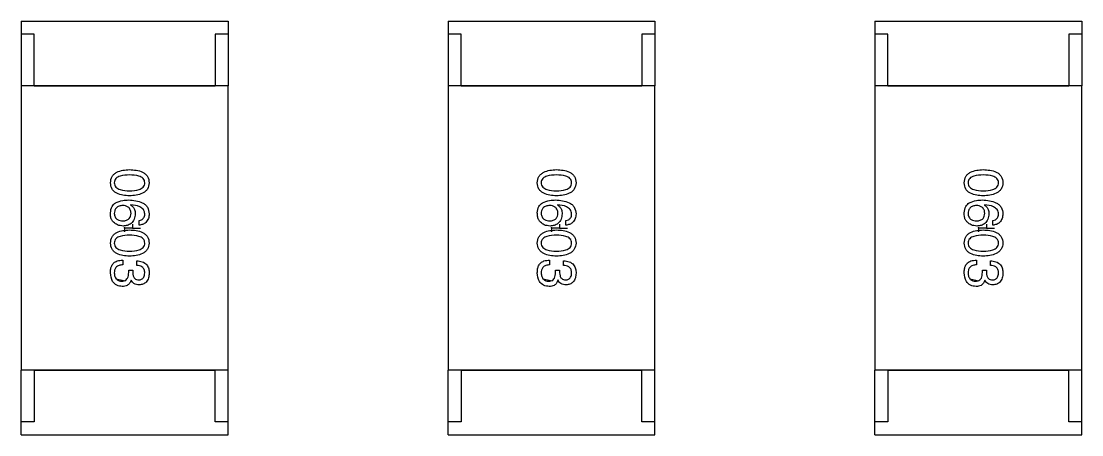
# Model space of a CAD drawing. Header units: millimetres. Extents: x 0 to 841, y 0 to 2287.
# Drawn here: x 304.29 to 312.49, y 320.31 to 323.51 of the extents above; entities that cross this region are included whole.
import ezdxf

# ---------------------------------------------------------------- set-up
doc = ezdxf.new("R2010")
doc.units = ezdxf.units.MM
doc.header["$PDSIZE"] = -1

msp = doc.modelspace()

# ---------------------------------------------------------------- linework, layer by layer
at = {"color": 7, "linetype": 'Continuous', "lineweight": 25}
for p, q in [((304.286, 323.5097), (305.886, 323.5097)), ((304.286, 323.5097), (304.286, 323.4097)), ((305.886, 323.5097), (305.886, 323.4097)), ((307.588, 323.5097), (309.188, 323.5097)), ((307.588, 323.5097), (307.588, 323.4097)), ((309.188, 323.5097), (309.188, 323.4097)), ((310.89, 323.5097), (312.49, 323.5097)), ((310.89, 323.5097), (310.89, 323.4097)), ((312.49, 323.5097), (312.49, 323.4097)), ((304.286, 323.4097), (304.286, 323.0097)), ((304.386, 323.4097), (304.286, 323.4097)), ((304.386, 323.0097), (304.386, 323.4097)), ((305.786, 323.4097), (305.786, 323.0097)), ((305.886, 323.4097), (305.786, 323.4097)), ((305.886, 323.4097), (305.886, 323.0097)), ((307.588, 323.4097), (307.588, 323.0097)), ((307.688, 323.4097), (307.588, 323.4097)), ((307.688, 323.0097), (307.688, 323.4097)), ((309.088, 323.4097), (309.088, 323.0097)), ((309.188, 323.4097), (309.088, 323.4097)), ((309.188, 323.4097), (309.188, 323.0097)), ((310.89, 323.4097), (310.89, 323.0097)), ((310.99, 323.4097), (310.89, 323.4097)), ((310.99, 323.0097), (310.99, 323.4097)), ((312.49, 323.4097), (312.39, 323.4097)), ((312.39, 323.4097), (312.39, 323.0097)), ((312.49, 323.4097), (312.49, 323.0097)), ((305.886, 323.0097), (304.286, 323.0097)), ((304.286, 323.0097), (304.286, 320.8097)), ((304.386, 323.0097), (305.786, 323.0097)), ((305.886, 320.8097), (305.886, 323.0097)), ((309.188, 323.0097), (307.588, 323.0097)), ((307.588, 323.0097), (307.588, 320.8097)), ((307.688, 323.0097), (309.088, 323.0097)), ((309.188, 320.8097), (309.188, 323.0097)), ((312.49, 323.0097), (310.89, 323.0097)), ((310.89, 323.0097), (310.89, 320.8097)), ((310.99, 323.0097), (312.39, 323.0097)), ((312.49, 320.8097), (312.49, 323.0097)), ((305.1337, 322.0887), (305.1321, 322.0871)), ((308.4357, 322.0887), (308.4341, 322.0871)), ((311.7377, 322.0887), (311.7361, 322.0871)), ((305.1976, 321.9314), (305.1976, 321.9674)), ((308.4996, 321.9314), (308.4996, 321.9674)), ((311.8016, 321.9314), (311.8016, 321.9674)), ((305.0714, 321.6618), (305.0714, 321.6241)), ((305.1796, 321.6192), (305.1796, 321.6552)), ((308.3734, 321.6618), (308.3734, 321.6241)), ((308.4816, 321.6192), (308.4816, 321.6552)), ((311.6754, 321.6618), (311.6754, 321.6241)), ((311.7836, 321.6192), (311.7836, 321.6552)), ((305.0903, 321.4978), (305.0188, 321.5148)), ((305.1173, 321.5831), (305.1485, 321.5831)), ((305.1173, 321.5651), (305.1173, 321.5831)), ((305.1485, 321.5831), (305.1485, 321.5634)), ((308.3923, 321.4978), (308.3208, 321.5148)), ((308.4193, 321.5831), (308.4505, 321.5831)), ((308.4193, 321.5651), (308.4193, 321.5831)), ((308.4505, 321.5831), (308.4505, 321.5634)), ((311.6943, 321.4978), (311.6228, 321.5148)), ((311.7213, 321.5831), (311.7524, 321.5831)), ((311.7213, 321.5651), (311.7213, 321.5831)), ((311.7524, 321.5831), (311.7524, 321.5634)), ((305.137, 321.506), (305.1353, 321.506)), ((308.439, 321.506), (308.4373, 321.506)), ((311.741, 321.506), (311.7393, 321.506)), ((305.886, 320.8097), (304.286, 320.8097)), ((304.286, 320.4097), (304.286, 320.8097)), ((304.386, 320.8097), (304.386, 320.4097)), ((304.386, 320.8097), (305.786, 320.8097)), ((305.786, 320.4097), (305.786, 320.8097)), ((305.886, 320.4097), (305.886, 320.8097)), ((309.188, 320.8097), (307.588, 320.8097)), ((307.588, 320.4097), (307.588, 320.8097)), ((307.688, 320.8097), (309.088, 320.8097)), ((307.688, 320.8097), (307.688, 320.4097)), ((309.088, 320.4097), (309.088, 320.8097)), ((309.188, 320.4097), (309.188, 320.8097)), ((312.49, 320.8097), (310.89, 320.8097)), ((310.89, 320.4097), (310.89, 320.8097)), ((310.99, 320.8097), (312.39, 320.8097)), ((310.99, 320.8097), (310.99, 320.4097)), ((312.39, 320.4097), (312.39, 320.8097)), ((312.49, 320.4097), (312.49, 320.8097)), ((304.286, 320.3097), (304.286, 320.4097)), ((304.386, 320.4097), (304.286, 320.4097)), ((305.886, 320.4097), (305.786, 320.4097)), ((305.886, 320.3097), (305.886, 320.4097)), ((307.588, 320.3097), (307.588, 320.4097)), ((307.688, 320.4097), (307.588, 320.4097)), ((309.188, 320.4097), (309.088, 320.4097)), ((309.188, 320.3097), (309.188, 320.4097)), ((310.89, 320.3097), (310.89, 320.4097)), ((310.99, 320.4097), (310.89, 320.4097)), ((312.49, 320.4097), (312.39, 320.4097)), ((312.49, 320.3097), (312.49, 320.4097)), ((304.286, 320.3097), (305.886, 320.3097)), ((307.588, 320.3097), (309.188, 320.3097)), ((310.89, 320.3097), (312.49, 320.3097))]:
    msp.add_line(p, q, dxfattribs=at)
at = {"color": 7, "linetype": 'Continuous'}
for p, q in [((305.1504, 321.9095), (305.1504, 321.9391)), ((308.4524, 321.9095), (308.4524, 321.9391)), ((311.7544, 321.9095), (311.7544, 321.9391)), ((305.086, 321.9097), (305.086, 321.8801)), ((305.086, 321.9097), (305.1452, 321.9097)), ((305.086, 321.9097), (305.086, 321.8801)), ((305.086, 321.9097), (305.1452, 321.9097)), ((305.1504, 321.9095), (305.2096, 321.9095)), ((308.388, 321.9097), (308.388, 321.8801)), ((308.388, 321.9097), (308.4472, 321.9097)), ((308.388, 321.9097), (308.388, 321.8801)), ((308.388, 321.9097), (308.4472, 321.9097)), ((308.4524, 321.9095), (308.5116, 321.9095)), ((311.69, 321.9097), (311.69, 321.8801)), ((311.69, 321.9097), (311.7492, 321.9097)), ((311.69, 321.9097), (311.69, 321.8801)), ((311.69, 321.9097), (311.7492, 321.9097)), ((311.7544, 321.9095), (311.8136, 321.9095))]:
    msp.add_line(p, q, dxfattribs=at)
at = {"color": 7, "linetype": 'Continuous', "lineweight": 25}
for points, knots in [([(304.9763, 322.2596), (304.9785, 322.2766), (304.9819, 322.3021), (305.0043, 322.3281), (305.0467, 322.3559), (305.0896, 322.3589), (305.1239, 322.3612)], [0, 0, 0, 0, 0.249123, 0.374635, 0.500323, 1, 1, 1, 1]), ([(305.1239, 322.3612), (305.1588, 322.3589), (305.2026, 322.3561), (305.2465, 322.3288), (305.2703, 322.303), (305.2739, 322.2769), (305.2763, 322.2596)], [0, 0, 0, 0, 0.500012, 0.6256932, 0.7512012, 1, 1, 1, 1]), ([(308.2783, 322.2596), (308.2806, 322.2766), (308.2839, 322.3021), (308.3063, 322.3281), (308.3487, 322.3559), (308.3916, 322.3589), (308.4259, 322.3612)], [0, 0, 0, 0, 0.249123, 0.374635, 0.500323, 1, 1, 1, 1]), ([(308.4259, 322.3612), (308.4608, 322.3589), (308.5046, 322.3561), (308.5485, 322.3288), (308.5723, 322.303), (308.5759, 322.2769), (308.5783, 322.2596)], [0, 0, 0, 0, 0.500012, 0.6256932, 0.7512012, 1, 1, 1, 1]), ([(311.5803, 322.2596), (311.5825, 322.2766), (311.5859, 322.3021), (311.6083, 322.3281), (311.6506, 322.3559), (311.6936, 322.3589), (311.7279, 322.3612)], [0, 0, 0, 0, 0.249123, 0.374635, 0.500323, 1, 1, 1, 1]), ([(311.7279, 322.3612), (311.7628, 322.3589), (311.8066, 322.3561), (311.8505, 322.3288), (311.8743, 322.303), (311.8779, 322.2769), (311.8803, 322.2596)], [0, 0, 0, 0, 0.500012, 0.6256932, 0.7512012, 1, 1, 1, 1]), ([(305.1239, 322.1579), (305.0896, 322.1603), (305.0467, 322.1633), (305.0043, 322.1911), (304.9819, 322.2171), (304.9785, 322.2426), (304.9763, 322.2596)], [0, 0, 0, 0, 0.499687, 0.625352, 0.750869, 1, 1, 1, 1]), ([(305.1239, 322.3202), (305.0991, 322.3196), (305.062, 322.3187), (305.0217, 322.2993), (305.0074, 322.2782), (305.0064, 322.2658), (305.0058, 322.2596)], [0, 0, 0, 0, 0.5008962, 0.7499062, 0.8748636, 1, 1, 1, 1]), ([(305.0058, 322.2596), (305.0065, 322.2534), (305.0078, 322.241), (305.0216, 322.2196), (305.0617, 322.199), (305.099, 322.198), (305.1239, 322.1973)], [0, 0, 0, 0, 0.125208, 0.250259, 0.499246, 1, 1, 1, 1]), ([(305.2419, 322.2596), (305.2414, 322.2658), (305.2403, 322.2782), (305.2261, 322.2993), (305.1857, 322.3187), (305.1486, 322.3196), (305.1239, 322.3202)], [0, 0, 0, 0, 0.125131, 0.250047, 0.49906, 1, 1, 1, 1]), ([(305.2763, 322.2596), (305.2736, 322.2424), (305.2695, 322.2165), (305.2456, 322.1912), (305.2021, 322.1639), (305.1586, 322.1606), (305.1239, 322.1579)], [0, 0, 0, 0, 0.248785, 0.374282, 0.499955, 1, 1, 1, 1]), ([(305.1239, 322.1973), (305.1488, 322.1979), (305.1862, 322.1989), (305.2266, 322.2193), (305.2404, 322.2409), (305.2414, 322.2533), (305.2419, 322.2596)], [0, 0, 0, 0, 0.500906, 0.749819, 0.874781, 1, 1, 1, 1]), ([(308.4259, 322.1579), (308.3916, 322.1603), (308.3487, 322.1633), (308.3063, 322.1911), (308.2839, 322.2171), (308.2806, 322.2426), (308.2783, 322.2596)], [0, 0, 0, 0, 0.499687, 0.625352, 0.750869, 1, 1, 1, 1]), ([(308.4259, 322.3202), (308.4011, 322.3196), (308.364, 322.3187), (308.3237, 322.2993), (308.3094, 322.2782), (308.3084, 322.2658), (308.3078, 322.2596)], [0, 0, 0, 0, 0.5008962, 0.7499062, 0.8748636, 1, 1, 1, 1]), ([(308.3078, 322.2596), (308.3085, 322.2534), (308.3099, 322.241), (308.3236, 322.2196), (308.3637, 322.199), (308.401, 322.198), (308.4259, 322.1973)], [0, 0, 0, 0, 0.125208, 0.250259, 0.499246, 1, 1, 1, 1]), ([(308.5439, 322.2596), (308.5434, 322.2658), (308.5423, 322.2782), (308.5281, 322.2993), (308.4877, 322.3187), (308.4506, 322.3196), (308.4259, 322.3202)], [0, 0, 0, 0, 0.125131, 0.250047, 0.49906, 1, 1, 1, 1]), ([(308.4259, 322.1973), (308.4508, 322.1979), (308.4882, 322.1989), (308.5286, 322.2193), (308.5424, 322.2409), (308.5434, 322.2533), (308.5439, 322.2596)], [0, 0, 0, 0, 0.500906, 0.749819, 0.874781, 1, 1, 1, 1]), ([(308.5783, 322.2596), (308.5756, 322.2424), (308.5715, 322.2165), (308.5476, 322.1912), (308.5041, 322.1639), (308.4606, 322.1606), (308.4259, 322.1579)], [0, 0, 0, 0, 0.248785, 0.374282, 0.499955, 1, 1, 1, 1]), ([(311.7279, 322.1579), (311.6936, 322.1603), (311.6506, 322.1633), (311.6083, 322.1911), (311.5859, 322.2171), (311.5825, 322.2426), (311.5803, 322.2596)], [0, 0, 0, 0, 0.499687, 0.625352, 0.750869, 1, 1, 1, 1]), ([(311.7279, 322.3202), (311.7031, 322.3196), (311.666, 322.3187), (311.6257, 322.2993), (311.6114, 322.2782), (311.6103, 322.2658), (311.6098, 322.2596)], [0, 0, 0, 0, 0.5008962, 0.7499062, 0.8748636, 1, 1, 1, 1]), ([(311.6098, 322.2596), (311.6105, 322.2534), (311.6118, 322.241), (311.6256, 322.2196), (311.6657, 322.199), (311.703, 322.198), (311.7279, 322.1973)], [0, 0, 0, 0, 0.125208, 0.250259, 0.499246, 1, 1, 1, 1]), ([(311.8459, 322.2596), (311.8454, 322.2658), (311.8443, 322.2782), (311.83, 322.2993), (311.7897, 322.3187), (311.7526, 322.3196), (311.7279, 322.3202)], [0, 0, 0, 0, 0.125131, 0.250047, 0.49906, 1, 1, 1, 1]), ([(311.7279, 322.1973), (311.7528, 322.1979), (311.7902, 322.1989), (311.8306, 322.2193), (311.8444, 322.2409), (311.8454, 322.2533), (311.8459, 322.2596)], [0, 0, 0, 0, 0.500906, 0.749819, 0.874781, 1, 1, 1, 1]), ([(311.8803, 322.2596), (311.8776, 322.2424), (311.8735, 322.2165), (311.8496, 322.1912), (311.8061, 322.1639), (311.7626, 322.1606), (311.7279, 322.1579)], [0, 0, 0, 0, 0.248785, 0.374282, 0.499955, 1, 1, 1, 1]), ([(304.9763, 322.0281), (304.9785, 322.0453), (304.9825, 322.076), (305.0055, 322.0962), (305.0157, 322.1051)], [0, 0, 0, 0, 0.559584, 1, 1, 1, 1]), ([(305.0157, 322.1051), (305.0339, 322.1125), (305.0666, 322.1257), (305.1018, 322.1262), (305.1173, 322.1264)], [0, 0, 0, 0, 0.558783, 1, 1, 1, 1]), ([(305.1173, 322.1264), (305.154, 322.1239), (305.2, 322.1208), (305.2455, 322.0912), (305.2697, 322.0637), (305.2737, 322.0364), (305.2763, 322.0182)], [0, 0, 0, 0, 0.499644, 0.625328, 0.750848, 1, 1, 1, 1]), ([(305.2419, 322.0182), (305.2412, 322.0242), (305.2398, 322.036), (305.2287, 322.0575), (305.1936, 322.0828), (305.1577, 322.0864), (305.1337, 322.0887)], [0, 0, 0, 0, 0.125456, 0.250769, 0.499842, 1, 1, 1, 1]), ([(308.2783, 322.0281), (308.2806, 322.0453), (308.2845, 322.076), (308.3075, 322.0962), (308.3177, 322.1051)], [0, 0, 0, 0, 0.559584, 1, 1, 1, 1]), ([(308.3177, 322.1051), (308.3359, 322.1125), (308.3686, 322.1257), (308.4038, 322.1262), (308.4193, 322.1264)], [0, 0, 0, 0, 0.558783, 1, 1, 1, 1]), ([(308.4193, 322.1264), (308.456, 322.1239), (308.502, 322.1208), (308.5475, 322.0912), (308.5717, 322.0637), (308.5757, 322.0364), (308.5783, 322.0182)], [0, 0, 0, 0, 0.499644, 0.625328, 0.750848, 1, 1, 1, 1]), ([(308.5439, 322.0182), (308.5432, 322.0242), (308.5418, 322.036), (308.5307, 322.0575), (308.4956, 322.0828), (308.4597, 322.0864), (308.4357, 322.0887)], [0, 0, 0, 0, 0.125456, 0.250769, 0.499842, 1, 1, 1, 1]), ([(311.5803, 322.0281), (311.5825, 322.0453), (311.5865, 322.076), (311.6095, 322.0962), (311.6197, 322.1051)], [0, 0, 0, 0, 0.559584, 1, 1, 1, 1]), ([(311.6197, 322.1051), (311.6379, 322.1125), (311.6706, 322.1257), (311.7058, 322.1262), (311.7213, 322.1264)], [0, 0, 0, 0, 0.558783, 1, 1, 1, 1]), ([(311.7213, 322.1264), (311.758, 322.1239), (311.804, 322.1208), (311.8494, 322.0912), (311.8737, 322.0637), (311.8777, 322.0364), (311.8803, 322.0182)], [0, 0, 0, 0, 0.499644, 0.625328, 0.750848, 1, 1, 1, 1]), ([(311.8459, 322.0182), (311.8452, 322.0242), (311.8438, 322.036), (311.8327, 322.0575), (311.7976, 322.0828), (311.7617, 322.0864), (311.7377, 322.0887)], [0, 0, 0, 0, 0.125456, 0.250769, 0.499842, 1, 1, 1, 1]), ([(305.0009, 321.9543), (304.9957, 321.9598), (304.9853, 321.9708), (304.9768, 321.9969), (304.9765, 322.0163), (304.9763, 322.0281)], [0, 0, 0, 0, 0.279388, 0.559544, 1, 1, 1, 1]), ([(305.0714, 322.0838), (305.0619, 322.0828), (305.043, 322.0809), (305.0194, 322.0662), (305.0077, 322.0439), (305.0065, 322.029), (305.0058, 322.0215)], [0, 0, 0, 0, 0.280779, 0.559503, 0.779325, 1, 1, 1, 1]), ([(305.0058, 322.0215), (305.0072, 322.0123), (305.0098, 321.9938), (305.0344, 321.9687), (305.0584, 321.9659), (305.0731, 321.9641)], [0, 0, 0, 0, 0.280776, 0.559966, 1, 1, 1, 1]), ([(305.1353, 322.0232), (305.1345, 322.0325), (305.1327, 322.0511), (305.1155, 322.0723), (305.0932, 322.0816), (305.0787, 322.0831), (305.0714, 322.0838)], [0, 0, 0, 0, 0.280297, 0.558545, 0.778963, 1, 1, 1, 1]), ([(305.0731, 321.9641), (305.0821, 321.9651), (305.1, 321.967), (305.1223, 321.9809), (305.1336, 322.0019), (305.1347, 322.0161), (305.1353, 322.0232)], [0, 0, 0, 0, 0.280784, 0.559454, 0.779294, 1, 1, 1, 1]), ([(305.1681, 322.0182), (305.1663, 322.0045), (305.1628, 321.977), (305.1398, 321.9439), (305.1072, 321.9278), (305.0855, 321.9258), (305.0747, 321.9248)], [0, 0, 0, 0, 0.280617, 0.559274, 0.779238, 1, 1, 1, 1]), ([(305.1321, 322.0871), (305.1385, 322.0828), (305.1513, 322.0743), (305.1657, 322.0501), (305.1672, 322.0303), (305.1681, 322.0182)], [0, 0, 0, 0, 0.280289, 0.560345, 1, 1, 1, 1]), ([(305.2763, 322.0182), (305.2749, 322.0062), (305.272, 321.9821), (305.2532, 321.9524), (305.2259, 321.9361), (305.2071, 321.9329), (305.1976, 321.9314)], [0, 0, 0, 0, 0.280542, 0.559408, 0.779403, 1, 1, 1, 1]), ([(305.1976, 321.9674), (305.2044, 321.9691), (305.218, 321.9724), (305.2335, 321.9852), (305.241, 322.0018), (305.2416, 322.0128), (305.2419, 322.0182)], [0, 0, 0, 0, 0.280442, 0.559411, 0.779526, 1, 1, 1, 1]), ([(308.3029, 321.9543), (308.2977, 321.9598), (308.2873, 321.9708), (308.2788, 321.9969), (308.2785, 322.0163), (308.2783, 322.0281)], [0, 0, 0, 0, 0.279388, 0.559544, 1, 1, 1, 1]), ([(308.3734, 322.0838), (308.3639, 322.0828), (308.345, 322.0809), (308.3214, 322.0662), (308.3097, 322.0439), (308.3085, 322.029), (308.3078, 322.0215)], [0, 0, 0, 0, 0.280779, 0.559503, 0.779325, 1, 1, 1, 1]), ([(308.3078, 322.0215), (308.3092, 322.0123), (308.3118, 321.9938), (308.3364, 321.9687), (308.3604, 321.9659), (308.3751, 321.9641)], [0, 0, 0, 0, 0.280776, 0.559966, 1, 1, 1, 1]), ([(308.4373, 322.0232), (308.4365, 322.0325), (308.4347, 322.0511), (308.4175, 322.0723), (308.3952, 322.0816), (308.3807, 322.0831), (308.3734, 322.0838)], [0, 0, 0, 0, 0.280297, 0.558545, 0.778963, 1, 1, 1, 1]), ([(308.3751, 321.9641), (308.3841, 321.9651), (308.402, 321.967), (308.4243, 321.9809), (308.4356, 322.0019), (308.4368, 322.0161), (308.4373, 322.0232)], [0, 0, 0, 0, 0.280784, 0.559454, 0.779294, 1, 1, 1, 1]), ([(308.4701, 322.0182), (308.4683, 322.0045), (308.4648, 321.977), (308.4418, 321.9439), (308.4092, 321.9278), (308.3875, 321.9258), (308.3767, 321.9248)], [0, 0, 0, 0, 0.280617, 0.559274, 0.779238, 1, 1, 1, 1]), ([(308.4341, 322.0871), (308.4405, 322.0828), (308.4533, 322.0743), (308.4677, 322.0501), (308.4692, 322.0303), (308.4701, 322.0182)], [0, 0, 0, 0, 0.280289, 0.560345, 1, 1, 1, 1]), ([(308.5783, 322.0182), (308.5769, 322.0062), (308.5741, 321.9821), (308.5552, 321.9524), (308.5279, 321.9361), (308.5091, 321.9329), (308.4996, 321.9314)], [0, 0, 0, 0, 0.280542, 0.559408, 0.779403, 1, 1, 1, 1]), ([(308.4996, 321.9674), (308.5064, 321.9691), (308.52, 321.9724), (308.5355, 321.9852), (308.543, 322.0018), (308.5436, 322.0128), (308.5439, 322.0182)], [0, 0, 0, 0, 0.280442, 0.559411, 0.779526, 1, 1, 1, 1]), ([(311.6049, 321.9543), (311.5997, 321.9598), (311.5893, 321.9708), (311.5808, 321.9969), (311.5805, 322.0163), (311.5803, 322.0281)], [0, 0, 0, 0, 0.279388, 0.559544, 1, 1, 1, 1]), ([(311.6754, 322.0838), (311.6659, 322.0828), (311.647, 322.0809), (311.6234, 322.0662), (311.6117, 322.0439), (311.6105, 322.029), (311.6098, 322.0215)], [0, 0, 0, 0, 0.280779, 0.559503, 0.779325, 1, 1, 1, 1]), ([(311.6098, 322.0215), (311.6111, 322.0123), (311.6138, 321.9938), (311.6384, 321.9687), (311.6624, 321.9659), (311.677, 321.9641)], [0, 0, 0, 0, 0.280776, 0.559966, 1, 1, 1, 1]), ([(311.7393, 322.0232), (311.7384, 322.0325), (311.7367, 322.0511), (311.7195, 322.0723), (311.6971, 322.0816), (311.6827, 322.0831), (311.6754, 322.0838)], [0, 0, 0, 0, 0.280297, 0.558545, 0.778963, 1, 1, 1, 1]), ([(311.677, 321.9641), (311.686, 321.9651), (311.704, 321.967), (311.7263, 321.9809), (311.7375, 322.0019), (311.7387, 322.0161), (311.7393, 322.0232)], [0, 0, 0, 0, 0.280784, 0.559454, 0.779294, 1, 1, 1, 1]), ([(311.7721, 322.0182), (311.7703, 322.0045), (311.7668, 321.977), (311.7438, 321.9439), (311.7112, 321.9278), (311.6895, 321.9258), (311.6787, 321.9248)], [0, 0, 0, 0, 0.280617, 0.559274, 0.779238, 1, 1, 1, 1]), ([(311.7361, 322.0871), (311.7425, 322.0828), (311.7553, 322.0743), (311.7697, 322.0501), (311.7712, 322.0303), (311.7721, 322.0182)], [0, 0, 0, 0, 0.280289, 0.560345, 1, 1, 1, 1]), ([(311.8803, 322.0182), (311.8789, 322.0062), (311.876, 321.9821), (311.8572, 321.9524), (311.8299, 321.9361), (311.8111, 321.9329), (311.8016, 321.9314)], [0, 0, 0, 0, 0.280542, 0.559408, 0.779403, 1, 1, 1, 1]), ([(311.8016, 321.9674), (311.8084, 321.9691), (311.8219, 321.9724), (311.8375, 321.9852), (311.845, 322.0018), (311.8456, 322.0128), (311.8459, 322.0182)], [0, 0, 0, 0, 0.280442, 0.559411, 0.779526, 1, 1, 1, 1]), ([(305.0747, 321.9248), (305.0593, 321.9264), (305.0317, 321.9292), (305.0103, 321.9466), (305.0009, 321.9543)], [0, 0, 0, 0, 0.55918, 1, 1, 1, 1]), ([(308.3767, 321.9248), (308.3613, 321.9264), (308.3337, 321.9292), (308.3123, 321.9466), (308.3029, 321.9543)], [0, 0, 0, 0, 0.55918, 1, 1, 1, 1]), ([(311.6787, 321.9248), (311.6633, 321.9264), (311.6357, 321.9292), (311.6143, 321.9466), (311.6049, 321.9543)], [0, 0, 0, 0, 0.55918, 1, 1, 1, 1]), ([(304.9763, 321.7933), (304.9785, 321.8103), (304.9819, 321.8358), (305.0043, 321.8618), (305.0467, 321.8896), (305.0896, 321.8926), (305.1239, 321.8949)], [0, 0, 0, 0, 0.249123, 0.374635, 0.500323, 1, 1, 1, 1]), ([(305.1239, 321.8539), (305.0991, 321.8533), (305.062, 321.8524), (305.0217, 321.833), (305.0074, 321.8119), (305.0064, 321.7995), (305.0058, 321.7933)], [0, 0, 0, 0, 0.500896, 0.749906, 0.874864, 1, 1, 1, 1]), ([(305.1239, 321.8949), (305.1588, 321.8926), (305.2026, 321.8898), (305.2465, 321.8625), (305.2703, 321.8367), (305.2739, 321.8106), (305.2763, 321.7933)], [0, 0, 0, 0, 0.500012, 0.625693, 0.751201, 1, 1, 1, 1]), ([(305.2419, 321.7933), (305.2414, 321.7995), (305.2403, 321.8119), (305.2261, 321.833), (305.1857, 321.8524), (305.1486, 321.8533), (305.1239, 321.8539)], [0, 0, 0, 0, 0.125131, 0.250047, 0.49906, 1, 1, 1, 1]), ([(308.2783, 321.7933), (308.2806, 321.8103), (308.2839, 321.8358), (308.3063, 321.8618), (308.3487, 321.8896), (308.3916, 321.8926), (308.4259, 321.8949)], [0, 0, 0, 0, 0.249123, 0.374635, 0.500323, 1, 1, 1, 1]), ([(308.4259, 321.8539), (308.4011, 321.8533), (308.364, 321.8524), (308.3237, 321.833), (308.3094, 321.8119), (308.3084, 321.7995), (308.3078, 321.7933)], [0, 0, 0, 0, 0.500896, 0.749906, 0.874864, 1, 1, 1, 1]), ([(308.4259, 321.8949), (308.4608, 321.8926), (308.5046, 321.8898), (308.5485, 321.8625), (308.5723, 321.8367), (308.5759, 321.8106), (308.5783, 321.7933)], [0, 0, 0, 0, 0.500012, 0.625693, 0.751201, 1, 1, 1, 1]), ([(308.5439, 321.7933), (308.5434, 321.7995), (308.5423, 321.8119), (308.5281, 321.833), (308.4877, 321.8524), (308.4506, 321.8533), (308.4259, 321.8539)], [0, 0, 0, 0, 0.125131, 0.250047, 0.49906, 1, 1, 1, 1]), ([(311.5803, 321.7933), (311.5825, 321.8103), (311.5859, 321.8358), (311.6083, 321.8618), (311.6506, 321.8896), (311.6936, 321.8926), (311.7279, 321.8949)], [0, 0, 0, 0, 0.249123, 0.374635, 0.500323, 1, 1, 1, 1]), ([(311.7279, 321.8539), (311.7031, 321.8533), (311.666, 321.8524), (311.6257, 321.833), (311.6114, 321.8119), (311.6103, 321.7995), (311.6098, 321.7933)], [0, 0, 0, 0, 0.500896, 0.749906, 0.874864, 1, 1, 1, 1]), ([(311.7279, 321.8949), (311.7628, 321.8926), (311.8066, 321.8898), (311.8505, 321.8625), (311.8743, 321.8367), (311.8779, 321.8106), (311.8803, 321.7933)], [0, 0, 0, 0, 0.500012, 0.625693, 0.751201, 1, 1, 1, 1]), ([(311.8459, 321.7933), (311.8454, 321.7995), (311.8443, 321.8119), (311.83, 321.833), (311.7897, 321.8524), (311.7526, 321.8533), (311.7279, 321.8539)], [0, 0, 0, 0, 0.125131, 0.250047, 0.49906, 1, 1, 1, 1]), ([(305.1239, 321.6916), (305.0896, 321.694), (305.0467, 321.697), (305.0043, 321.7248), (304.9819, 321.7508), (304.9785, 321.7763), (304.9763, 321.7933)], [0, 0, 0, 0, 0.499687, 0.625352, 0.750869, 1, 1, 1, 1]), ([(305.0058, 321.7933), (305.0065, 321.7871), (305.0078, 321.7747), (305.0216, 321.7533), (305.0617, 321.7327), (305.099, 321.7317), (305.1239, 321.731)], [0, 0, 0, 0, 0.125208, 0.250259, 0.499246, 1, 1, 1, 1]), ([(305.1239, 321.731), (305.1488, 321.7316), (305.1862, 321.7326), (305.2266, 321.753), (305.2404, 321.7746), (305.2414, 321.787), (305.2419, 321.7933)], [0, 0, 0, 0, 0.5009062, 0.7498189, 0.8747814, 1, 1, 1, 1]), ([(305.2763, 321.7933), (305.2736, 321.7761), (305.2695, 321.7502), (305.2456, 321.7249), (305.2021, 321.6976), (305.1586, 321.6943), (305.1239, 321.6916)], [0, 0, 0, 0, 0.248785, 0.374282, 0.499955, 1, 1, 1, 1]), ([(308.4259, 321.6916), (308.3916, 321.694), (308.3487, 321.697), (308.3063, 321.7248), (308.2839, 321.7508), (308.2806, 321.7763), (308.2783, 321.7933)], [0, 0, 0, 0, 0.499687, 0.625352, 0.750869, 1, 1, 1, 1]), ([(308.3078, 321.7933), (308.3085, 321.7871), (308.3099, 321.7747), (308.3236, 321.7533), (308.3637, 321.7327), (308.401, 321.7317), (308.4259, 321.731)], [0, 0, 0, 0, 0.125208, 0.250259, 0.499246, 1, 1, 1, 1]), ([(308.5783, 321.7933), (308.5756, 321.7761), (308.5715, 321.7502), (308.5476, 321.7249), (308.5041, 321.6976), (308.4606, 321.6943), (308.4259, 321.6916)], [0, 0, 0, 0, 0.248785, 0.374282, 0.499955, 1, 1, 1, 1]), ([(308.4259, 321.731), (308.4508, 321.7316), (308.4882, 321.7326), (308.5286, 321.753), (308.5424, 321.7746), (308.5434, 321.787), (308.5439, 321.7933)], [0, 0, 0, 0, 0.5009062, 0.7498189, 0.8747814, 1, 1, 1, 1]), ([(311.7279, 321.6916), (311.6936, 321.694), (311.6506, 321.697), (311.6083, 321.7248), (311.5859, 321.7508), (311.5825, 321.7763), (311.5803, 321.7933)], [0, 0, 0, 0, 0.499687, 0.625352, 0.750869, 1, 1, 1, 1]), ([(311.6098, 321.7933), (311.6105, 321.7871), (311.6118, 321.7747), (311.6256, 321.7533), (311.6657, 321.7327), (311.703, 321.7317), (311.7279, 321.731)], [0, 0, 0, 0, 0.125208, 0.250259, 0.499246, 1, 1, 1, 1]), ([(311.8803, 321.7933), (311.8776, 321.7761), (311.8735, 321.7502), (311.8496, 321.7249), (311.8061, 321.6976), (311.7626, 321.6943), (311.7279, 321.6916)], [0, 0, 0, 0, 0.248785, 0.374282, 0.499955, 1, 1, 1, 1]), ([(311.7279, 321.731), (311.7528, 321.7316), (311.7902, 321.7326), (311.8306, 321.753), (311.8444, 321.7746), (311.8454, 321.787), (311.8459, 321.7933)], [0, 0, 0, 0, 0.5009062, 0.7498189, 0.8747814, 1, 1, 1, 1]), ([(304.9763, 321.5634), (304.9765, 321.5738), (304.9769, 321.5924), (304.9833, 321.6099), (304.9862, 321.6175)], [0, 0, 0, 0, 0.560492, 1, 1, 1, 1]), ([(304.9862, 321.6175), (304.9912, 321.6257), (305.0012, 321.642), (305.0322, 321.6585), (305.0565, 321.6605), (305.0714, 321.6618)], [0, 0, 0, 0, 0.2794745, 0.5594954, 1, 1, 1, 1]), ([(305.0714, 321.6241), (305.0618, 321.6234), (305.0426, 321.6219), (305.0184, 321.6074), (305.0071, 321.5845), (305.0063, 321.5693), (305.0058, 321.5618)], [0, 0, 0, 0, 0.280929, 0.559406, 0.779167, 1, 1, 1, 1]), ([(305.1796, 321.6552), (305.1941, 321.6542), (305.2229, 321.6521), (305.2582, 321.6286), (305.274, 321.594), (305.2756, 321.5715), (305.2763, 321.5601)], [0, 0, 0, 0, 0.280713, 0.558959, 0.779032, 1, 1, 1, 1]), ([(305.2419, 321.5618), (305.2413, 321.5709), (305.2401, 321.589), (305.2228, 321.6095), (305.2008, 321.6177), (305.1867, 321.6187), (305.1796, 321.6192)], [0, 0, 0, 0, 0.280338, 0.55806, 0.778671, 1, 1, 1, 1]), ([(308.2783, 321.5634), (308.2785, 321.5738), (308.2789, 321.5924), (308.2853, 321.6099), (308.2882, 321.6175)], [0, 0, 0, 0, 0.560492, 1, 1, 1, 1]), ([(308.2882, 321.6175), (308.2932, 321.6257), (308.3032, 321.642), (308.3342, 321.6585), (308.3585, 321.6605), (308.3734, 321.6618)], [0, 0, 0, 0, 0.2794745, 0.5594954, 1, 1, 1, 1]), ([(308.3734, 321.6241), (308.3638, 321.6234), (308.3446, 321.6219), (308.3204, 321.6074), (308.3091, 321.5845), (308.3083, 321.5693), (308.3078, 321.5618)], [0, 0, 0, 0, 0.280929, 0.559406, 0.779167, 1, 1, 1, 1]), ([(308.4816, 321.6552), (308.4961, 321.6542), (308.5249, 321.6521), (308.5602, 321.6286), (308.576, 321.594), (308.5776, 321.5715), (308.5783, 321.5601)], [0, 0, 0, 0, 0.280713, 0.558959, 0.779032, 1, 1, 1, 1]), ([(308.5439, 321.5618), (308.5433, 321.5709), (308.5421, 321.589), (308.5248, 321.6095), (308.5028, 321.6177), (308.4887, 321.6187), (308.4816, 321.6192)], [0, 0, 0, 0, 0.280338, 0.55806, 0.778671, 1, 1, 1, 1]), ([(311.5803, 321.5634), (311.5805, 321.5738), (311.5809, 321.5924), (311.5873, 321.6099), (311.5902, 321.6175)], [0, 0, 0, 0, 0.560492, 1, 1, 1, 1]), ([(311.5902, 321.6175), (311.5951, 321.6257), (311.6051, 321.642), (311.6362, 321.6585), (311.6605, 321.6605), (311.6754, 321.6618)], [0, 0, 0, 0, 0.2794745, 0.5594954, 1, 1, 1, 1]), ([(311.6754, 321.6241), (311.6658, 321.6234), (311.6466, 321.6219), (311.6224, 321.6074), (311.6111, 321.5845), (311.6102, 321.5693), (311.6098, 321.5618)], [0, 0, 0, 0, 0.280929, 0.559406, 0.779167, 1, 1, 1, 1]), ([(311.7836, 321.6552), (311.7981, 321.6542), (311.8268, 321.6521), (311.8622, 321.6286), (311.878, 321.594), (311.8796, 321.5715), (311.8803, 321.5601)], [0, 0, 0, 0, 0.280713, 0.558959, 0.779032, 1, 1, 1, 1]), ([(311.8459, 321.5618), (311.8453, 321.5709), (311.8441, 321.589), (311.8268, 321.6095), (311.8048, 321.6177), (311.7907, 321.6187), (311.7836, 321.6192)], [0, 0, 0, 0, 0.280338, 0.55806, 0.778671, 1, 1, 1, 1]), ([(305.0681, 321.4569), (305.0533, 321.4588), (305.0238, 321.4627), (304.9827, 321.5012), (304.9787, 321.5398), (304.9763, 321.5634)], [0, 0, 0, 0, 0.28105, 0.560203, 1, 1, 1, 1]), ([(305.0058, 321.5618), (305.0068, 321.5528), (305.0086, 321.535), (305.0218, 321.5125), (305.0421, 321.5003), (305.0562, 321.4987), (305.0632, 321.4978)], [0, 0, 0, 0, 0.2808358, 0.559683, 0.7794414, 1, 1, 1, 1]), ([(305.0632, 321.4978), (305.0694, 321.4982), (305.0816, 321.4989), (305.0986, 321.5074), (305.1153, 321.5292), (305.1165, 321.5503), (305.1173, 321.5651)], [0, 0, 0, 0, 0.18739, 0.374072, 0.56088, 1, 1, 1, 1]), ([(305.1485, 321.5634), (305.149, 321.5557), (305.1502, 321.5403), (305.1604, 321.5204), (305.1778, 321.5094), (305.1899, 321.5083), (305.196, 321.5077)], [0, 0, 0, 0, 0.280943, 0.559927, 0.779511, 1, 1, 1, 1]), ([(305.196, 321.5077), (305.2034, 321.5088), (305.2182, 321.511), (305.2387, 321.5305), (305.2407, 321.5499), (305.2419, 321.5618)], [0, 0, 0, 0, 0.281079, 0.560309, 1, 1, 1, 1]), ([(305.2763, 321.5601), (305.2752, 321.5478), (305.2731, 321.5231), (305.2562, 321.4914), (305.2284, 321.4737), (305.209, 321.4712), (305.1993, 321.47)], [0, 0, 0, 0, 0.280832, 0.559816, 0.77948, 1, 1, 1, 1]), ([(308.3701, 321.4569), (308.3553, 321.4588), (308.3258, 321.4627), (308.2847, 321.5012), (308.2807, 321.5398), (308.2783, 321.5634)], [0, 0, 0, 0, 0.28105, 0.560203, 1, 1, 1, 1]), ([(308.3078, 321.5618), (308.3088, 321.5528), (308.3106, 321.535), (308.3238, 321.5125), (308.3442, 321.5003), (308.3582, 321.4987), (308.3652, 321.4978)], [0, 0, 0, 0, 0.2808358, 0.559683, 0.7794414, 1, 1, 1, 1]), ([(308.3652, 321.4978), (308.3714, 321.4982), (308.3836, 321.4989), (308.4006, 321.5074), (308.4173, 321.5292), (308.4185, 321.5503), (308.4193, 321.5651)], [0, 0, 0, 0, 0.18739, 0.374072, 0.56088, 1, 1, 1, 1]), ([(308.4505, 321.5634), (308.451, 321.5557), (308.4522, 321.5403), (308.4624, 321.5204), (308.4798, 321.5094), (308.4919, 321.5083), (308.498, 321.5077)], [0, 0, 0, 0, 0.280943, 0.559927, 0.779511, 1, 1, 1, 1]), ([(308.498, 321.5077), (308.5054, 321.5088), (308.5202, 321.511), (308.5407, 321.5305), (308.5427, 321.5499), (308.5439, 321.5618)], [0, 0, 0, 0, 0.281079, 0.560309, 1, 1, 1, 1]), ([(308.5783, 321.5601), (308.5772, 321.5478), (308.5751, 321.5231), (308.5582, 321.4914), (308.5304, 321.4737), (308.511, 321.4712), (308.5013, 321.47)], [0, 0, 0, 0, 0.280832, 0.559816, 0.77948, 1, 1, 1, 1]), ([(311.6721, 321.4569), (311.6573, 321.4588), (311.6278, 321.4627), (311.5867, 321.5012), (311.5827, 321.5398), (311.5803, 321.5634)], [0, 0, 0, 0, 0.28105, 0.560203, 1, 1, 1, 1]), ([(311.6098, 321.5618), (311.6108, 321.5528), (311.6126, 321.535), (311.6257, 321.5125), (311.6461, 321.5003), (311.6602, 321.4987), (311.6672, 321.4978)], [0, 0, 0, 0, 0.2808358, 0.559683, 0.7794414, 1, 1, 1, 1]), ([(311.6672, 321.4978), (311.6734, 321.4982), (311.6856, 321.4989), (311.7026, 321.5074), (311.7193, 321.5292), (311.7205, 321.5503), (311.7213, 321.5651)], [0, 0, 0, 0, 0.18739, 0.374072, 0.56088, 1, 1, 1, 1]), ([(311.7524, 321.5634), (311.753, 321.5557), (311.7542, 321.5403), (311.7644, 321.5204), (311.7818, 321.5094), (311.7939, 321.5083), (311.8, 321.5077)], [0, 0, 0, 0, 0.280943, 0.559927, 0.779511, 1, 1, 1, 1]), ([(311.8, 321.5077), (311.8074, 321.5088), (311.8222, 321.511), (311.8427, 321.5305), (311.8447, 321.5499), (311.8459, 321.5618)], [0, 0, 0, 0, 0.281079, 0.560309, 1, 1, 1, 1]), ([(311.8803, 321.5601), (311.8792, 321.5478), (311.8771, 321.5231), (311.8602, 321.4914), (311.8324, 321.4737), (311.813, 321.4712), (311.8033, 321.47)], [0, 0, 0, 0, 0.280832, 0.559816, 0.77948, 1, 1, 1, 1]), ([(305.1353, 321.506), (305.1324, 321.4981), (305.1264, 321.4823), (305.1036, 321.4605), (305.0816, 321.4582), (305.0681, 321.4569)], [0, 0, 0, 0, 0.281257, 0.561403, 1, 1, 1, 1]), ([(305.1993, 321.47), (305.1921, 321.4703), (305.1778, 321.471), (305.159, 321.4788), (305.1449, 321.4911), (305.1396, 321.5011), (305.137, 321.506)], [0, 0, 0, 0, 0.280228, 0.559846, 0.779841, 1, 1, 1, 1]), ([(308.4373, 321.506), (308.4344, 321.4981), (308.4284, 321.4823), (308.4056, 321.4605), (308.3836, 321.4582), (308.3701, 321.4569)], [0, 0, 0, 0, 0.281257, 0.561403, 1, 1, 1, 1]), ([(308.5013, 321.47), (308.4941, 321.4703), (308.4798, 321.471), (308.461, 321.4788), (308.4469, 321.4911), (308.4416, 321.5011), (308.439, 321.506)], [0, 0, 0, 0, 0.280228, 0.559846, 0.779841, 1, 1, 1, 1]), ([(311.7393, 321.506), (311.7364, 321.4981), (311.7304, 321.4823), (311.7076, 321.4605), (311.6856, 321.4582), (311.6721, 321.4569)], [0, 0, 0, 0, 0.281257, 0.561403, 1, 1, 1, 1]), ([(311.8033, 321.47), (311.7961, 321.4703), (311.7818, 321.471), (311.763, 321.4788), (311.7489, 321.4911), (311.7436, 321.5011), (311.741, 321.506)], [0, 0, 0, 0, 0.280228, 0.559846, 0.779841, 1, 1, 1, 1])]:
    msp.add_open_spline(points, degree=3, knots=knots, dxfattribs=at)
at = {"color": 7, "linetype": 'Continuous'}
for p in [(305.086, 321.9097), (305.086, 321.9097), (305.1504, 321.9095), (308.388, 321.9097), (308.388, 321.9097), (308.4524, 321.9095), (311.69, 321.9097), (311.69, 321.9097), (311.7544, 321.9095)]:
    msp.add_point(p, dxfattribs=at)

doc.saveas('drawing.dxf')
